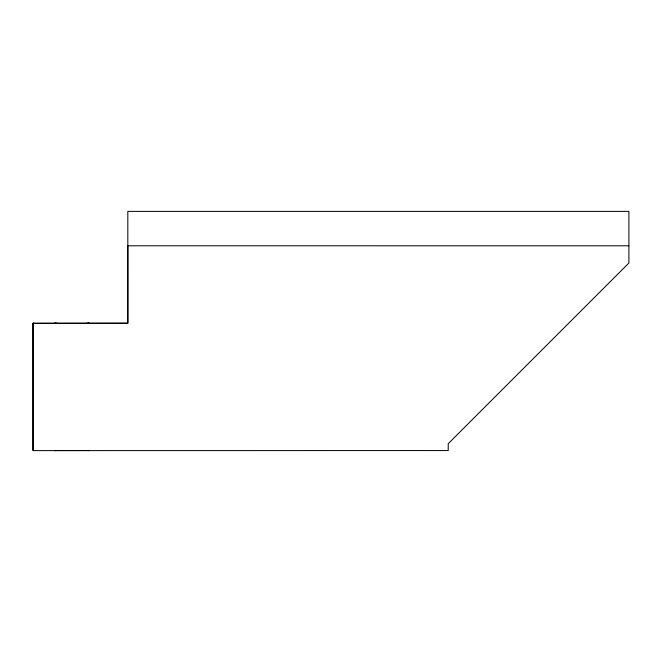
<?xml version="1.0" encoding="UTF-8"?>
<svg xmlns="http://www.w3.org/2000/svg" width="662" height="662" viewBox="0 0 662 662"><rect width="100%" height="100%" fill="white"/><g stroke="black" fill="none" stroke-linecap="round" stroke-linejoin="round"><path stroke-width="0.99" d="M33.1 323.296L127.832 323.213L127.824 211.377L628.9 211.377L628.9 263.004L448.224 443.681L448.224 450.557L33.183 450.623L33.1 323.296L127.816 323.238L127.824 245.784L628.9 245.792M55.335 323.222L54.747 323.222L57.048 323.222M88.576 323.213L89.163 323.213L86.854 323.213M88.609 450.541L89.196 450.541L54.689 450.565L55.277 450.565M88.518 450.565L89.105 450.565M33.241 323.213L33.183 450.549L33.183 323.205M55.368 450.549L54.781 450.549L55.368 450.549"/></g></svg>
